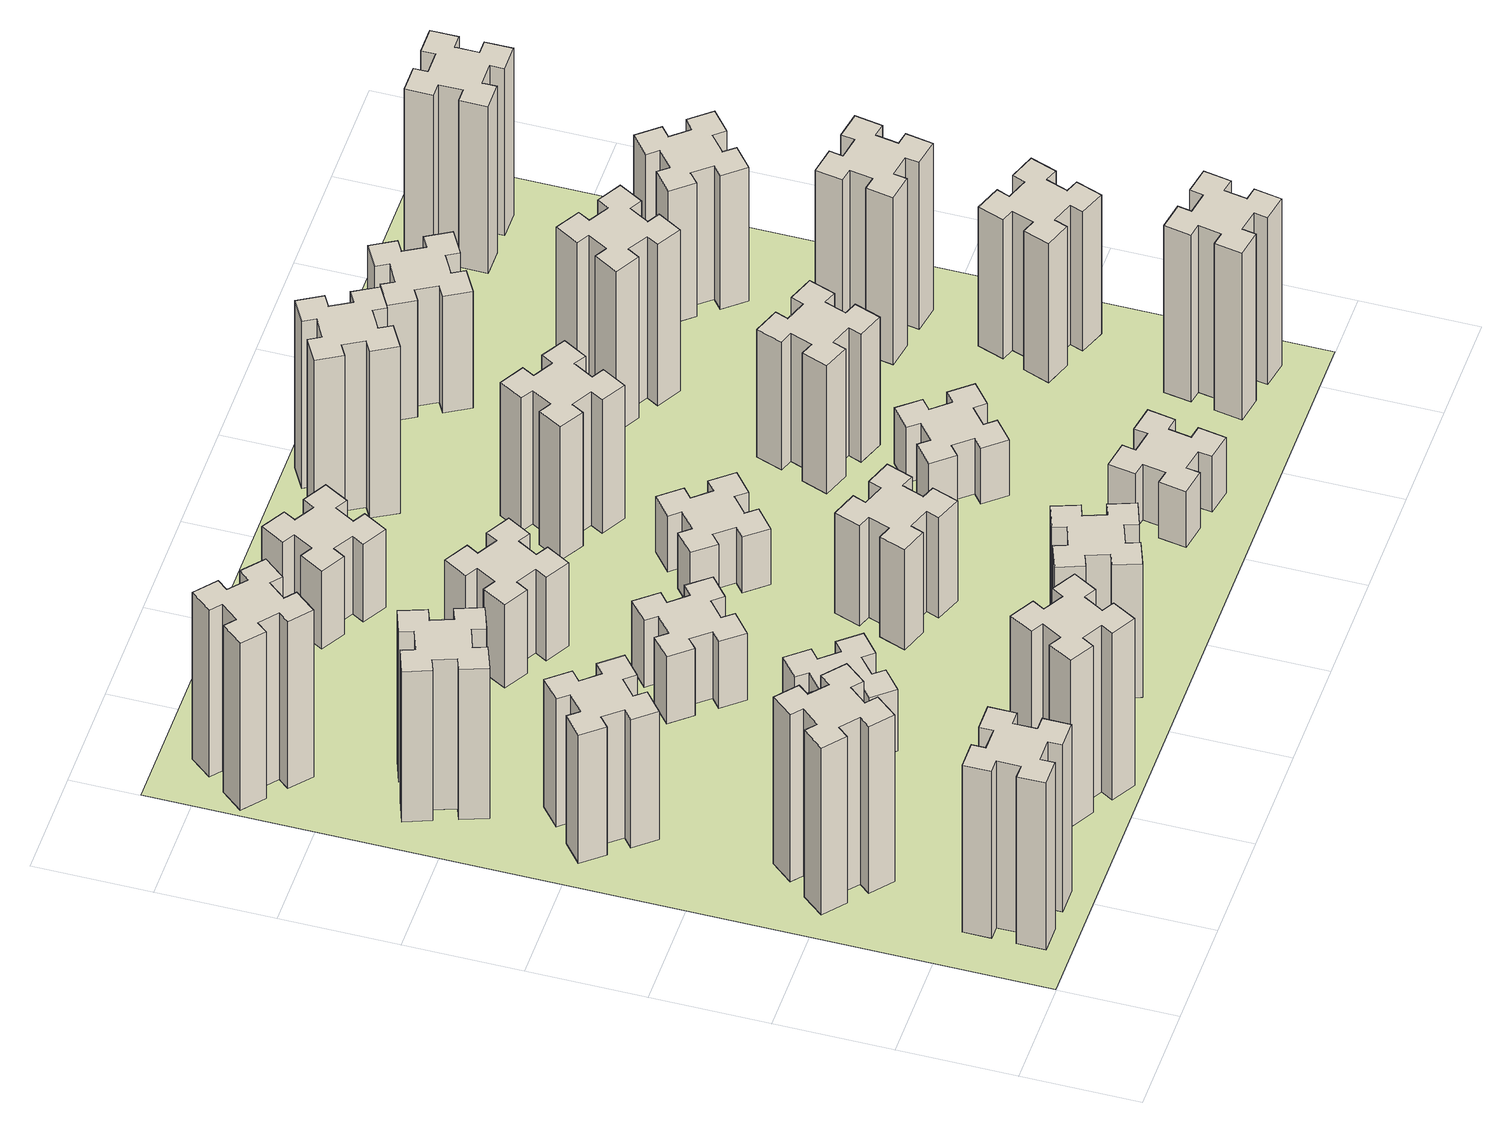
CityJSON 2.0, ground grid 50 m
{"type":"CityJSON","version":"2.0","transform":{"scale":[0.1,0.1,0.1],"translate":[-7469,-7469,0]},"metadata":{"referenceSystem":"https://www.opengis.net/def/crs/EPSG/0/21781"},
"CityObjects":{
"building1":{"type":"Building","attributes":{"class":"1000","function":"1000","usage":"1000","yearOfConstruction":2016,"roofType":"1000","measuredHeight":90,"storeysAboveGround":30,"storeysBelowGround":0},"geometry":[{"type":"Solid","lod":"1","boundaries":[[[[0,1,2,3,4,5,6,7,8,9,10,11,12,13,14,15,16,17,18,19]],[[17,16,20,21]],[[16,15,22,20]],[[15,14,23,22]],[[14,13,24,23]],[[13,12,25,24]],[[12,11,26,25]],[[11,10,27,26]],[[10,9,28,27]],[[9,8,29,28]],[[8,7,30,29]],[[7,6,31,30]],[[6,5,32,31]],[[5,4,33,32]],[[4,3,34,33]],[[3,2,35,34]],[[2,1,36,35]],[[1,0,37,36]],[[0,19,38,37]],[[19,18,39,38]],[[18,17,21,39]],[[24,25,26,27,28,29,30,31,32,33,34,35,36,37,38,39,21,20,22,23]]]]}]},
"building2":{"type":"Building","attributes":{"class":"1000","function":"1000","usage":"1000","yearOfConstruction":2016,"roofType":"1000","measuredHeight":90,"storeysAboveGround":30,"storeysBelowGround":0},"geometry":[{"type":"Solid","lod":"1","boundaries":[[[[40,41,42,43,44,45,46,47,48,49,50,51,52,53,54,55,56,57,58,59]],[[57,56,60,61]],[[56,55,62,60]],[[55,54,63,62]],[[54,53,64,63]],[[53,52,65,64]],[[52,51,66,65]],[[51,50,67,66]],[[50,49,68,67]],[[49,48,69,68]],[[48,47,70,69]],[[47,46,71,70]],[[46,45,72,71]],[[45,44,73,72]],[[44,43,74,73]],[[43,42,75,74]],[[42,41,76,75]],[[41,40,77,76]],[[40,59,78,77]],[[59,58,79,78]],[[58,57,61,79]],[[64,65,66,67,68,69,70,71,72,73,74,75,76,77,78,79,61,60,62,63]]]]}]},
"building3":{"type":"Building","attributes":{"class":"1000","function":"1000","usage":"1000","yearOfConstruction":2016,"roofType":"1000","measuredHeight":69,"storeysAboveGround":30,"storeysBelowGround":0},"geometry":[{"type":"Solid","lod":"1","boundaries":[[[[80,81,82,83,84,85,86,87,88,89,90,91,92,93,94,95,96,97,98,99]],[[97,96,100,101]],[[96,95,102,100]],[[95,94,103,102]],[[94,93,104,103]],[[93,92,105,104]],[[92,91,106,105]],[[91,90,107,106]],[[90,89,108,107]],[[89,88,109,108]],[[88,87,110,109]],[[87,86,111,110]],[[86,85,112,111]],[[85,84,113,112]],[[84,83,114,113]],[[83,82,115,114]],[[82,81,116,115]],[[81,80,117,116]],[[80,99,118,117]],[[99,98,119,118]],[[98,97,101,119]],[[104,105,106,107,108,109,110,111,112,113,114,115,116,117,118,119,101,100,102,103]]]]}]},
"building4":{"type":"Building","attributes":{"class":"1000","function":"1000","usage":"1000","yearOfConstruction":2016,"roofType":"1000","measuredHeight":81,"storeysAboveGround":30,"storeysBelowGround":0},"geometry":[{"type":"Solid","lod":"1","boundaries":[[[[120,121,122,123,124,125,126,127,128,129,130,131,132,133,134,135,136,137,138,139]],[[137,136,140,141]],[[136,135,142,140]],[[135,134,143,142]],[[134,133,144,143]],[[133,132,145,144]],[[132,131,146,145]],[[131,130,147,146]],[[130,129,148,147]],[[129,128,149,148]],[[128,127,150,149]],[[127,126,151,150]],[[126,125,152,151]],[[125,124,153,152]],[[124,123,154,153]],[[123,122,155,154]],[[122,121,156,155]],[[121,120,157,156]],[[120,139,158,157]],[[139,138,159,158]],[[138,137,141,159]],[[144,145,146,147,148,149,150,151,152,153,154,155,156,157,158,159,141,140,142,143]]]]}]},
"building5":{"type":"Building","attributes":{"class":"1000","function":"1000","usage":"1000","yearOfConstruction":2016,"roofType":"1000","measuredHeight":90,"storeysAboveGround":30,"storeysBelowGround":0},"geometry":[{"type":"Solid","lod":"1","boundaries":[[[[160,161,162,163,164,165,166,167,168,169,170,171,172,173,174,175,176,177,178,179]],[[177,176,180,181]],[[176,175,182,180]],[[175,174,183,182]],[[174,173,184,183]],[[173,172,185,184]],[[172,171,186,185]],[[171,170,187,186]],[[170,169,188,187]],[[169,168,189,188]],[[168,167,190,189]],[[167,166,191,190]],[[166,165,192,191]],[[165,164,193,192]],[[164,163,194,193]],[[163,162,195,194]],[[162,161,196,195]],[[161,160,197,196]],[[160,179,198,197]],[[179,178,199,198]],[[178,177,181,199]],[[184,185,186,187,188,189,190,191,192,193,194,195,196,197,198,199,181,180,182,183]]]]}]},
"building6":{"type":"Building","attributes":{"class":"1000","function":"1000","usage":"1000","yearOfConstruction":2016,"roofType":"1000","measuredHeight":90,"storeysAboveGround":30,"storeysBelowGround":0},"geometry":[{"type":"Solid","lod":"1","boundaries":[[[[200,201,202,203,204,205,206,207,208,209,210,211,212,213,214,215,216,217,218,219]],[[217,216,220,221]],[[216,215,222,220]],[[215,214,223,222]],[[214,213,224,223]],[[213,212,225,224]],[[212,211,226,225]],[[211,210,227,226]],[[210,209,228,227]],[[209,208,229,228]],[[208,207,230,229]],[[207,206,231,230]],[[206,205,232,231]],[[205,204,233,232]],[[204,203,234,233]],[[203,202,235,234]],[[202,201,236,235]],[[201,200,237,236]],[[200,219,238,237]],[[219,218,239,238]],[[218,217,221,239]],[[224,225,226,227,228,229,230,231,232,233,234,235,236,237,238,239,221,220,222,223]]]]}]},
"building7":{"type":"Building","attributes":{"class":"1000","function":"1000","usage":"1000","yearOfConstruction":2016,"roofType":"1000","measuredHeight":33,"storeysAboveGround":30,"storeysBelowGround":0},"geometry":[{"type":"Solid","lod":"1","boundaries":[[[[240,241,242,243,244,245,246,247,248,249,250,251,252,253,254,255,256,257,258,259]],[[257,256,260,261]],[[256,255,262,260]],[[255,254,263,262]],[[254,253,264,263]],[[253,252,265,264]],[[252,251,266,265]],[[251,250,267,266]],[[250,249,268,267]],[[249,248,269,268]],[[248,247,270,269]],[[247,246,271,270]],[[246,245,272,271]],[[245,244,273,272]],[[244,243,274,273]],[[243,242,275,274]],[[242,241,276,275]],[[241,240,277,276]],[[240,259,278,277]],[[259,258,279,278]],[[258,257,261,279]],[[264,265,266,267,268,269,270,271,272,273,274,275,276,277,278,279,261,260,262,263]]]]}]},
"building8":{"type":"Building","attributes":{"class":"1000","function":"1000","usage":"1000","yearOfConstruction":2016,"roofType":"1000","measuredHeight":36,"storeysAboveGround":30,"storeysBelowGround":0},"geometry":[{"type":"Solid","lod":"1","boundaries":[[[[280,281,282,283,284,285,286,287,288,289,290,291,292,293,294,295,296,297,298,299]],[[297,296,300,301]],[[296,295,302,300]],[[295,294,303,302]],[[294,293,304,303]],[[293,292,305,304]],[[292,291,306,305]],[[291,290,307,306]],[[290,289,308,307]],[[289,288,309,308]],[[288,287,310,309]],[[287,286,311,310]],[[286,285,312,311]],[[285,284,313,312]],[[284,283,314,313]],[[283,282,315,314]],[[282,281,316,315]],[[281,280,317,316]],[[280,299,318,317]],[[299,298,319,318]],[[298,297,301,319]],[[304,305,306,307,308,309,310,311,312,313,314,315,316,317,318,319,301,300,302,303]]]]}]},
"building9":{"type":"Building","attributes":{"class":"1000","function":"1000","usage":"1000","yearOfConstruction":2016,"roofType":"1000","measuredHeight":72,"storeysAboveGround":30,"storeysBelowGround":0},"geometry":[{"type":"Solid","lod":"1","boundaries":[[[[320,321,322,323,324,325,326,327,328,329,330,331,332,333,334,335,336,337,338,339]],[[337,336,340,341]],[[336,335,342,340]],[[335,334,343,342]],[[334,333,344,343]],[[333,332,345,344]],[[332,331,346,345]],[[331,330,347,346]],[[330,329,348,347]],[[329,328,349,348]],[[328,327,350,349]],[[327,326,351,350]],[[326,325,352,351]],[[325,324,353,352]],[[324,323,354,353]],[[323,322,355,354]],[[322,321,356,355]],[[321,320,357,356]],[[320,339,358,357]],[[339,338,359,358]],[[338,337,341,359]],[[344,345,346,347,348,349,350,351,352,353,354,355,356,357,358,359,341,340,342,343]]]]}]},
"building10":{"type":"Building","attributes":{"class":"1000","function":"1000","usage":"1000","yearOfConstruction":2016,"roofType":"1000","measuredHeight":45,"storeysAboveGround":30,"storeysBelowGround":0},"geometry":[{"type":"Solid","lod":"1","boundaries":[[[[360,361,362,363,364,365,366,367,368,369,370,371,372,373,374,375,376,377,378,379]],[[377,376,380,381]],[[376,375,382,380]],[[375,374,383,382]],[[374,373,384,383]],[[373,372,385,384]],[[372,371,386,385]],[[371,370,387,386]],[[370,369,388,387]],[[369,368,389,388]],[[368,367,390,389]],[[367,366,391,390]],[[366,365,392,391]],[[365,364,393,392]],[[364,363,394,393]],[[363,362,395,394]],[[362,361,396,395]],[[361,360,397,396]],[[360,379,398,397]],[[379,378,399,398]],[[378,377,381,399]],[[384,385,386,387,388,389,390,391,392,393,394,395,396,397,398,399,381,380,382,383]]]]}]},
"building11":{"type":"Building","attributes":{"class":"1000","function":"1000","usage":"1000","yearOfConstruction":2016,"roofType":"1000","measuredHeight":42,"storeysAboveGround":30,"storeysBelowGround":0},"geometry":[{"type":"Solid","lod":"1","boundaries":[[[[400,401,402,403,404,405,406,407,408,409,410,411,412,413,414,415,416,417,418,419]],[[417,416,420,421]],[[416,415,422,420]],[[415,414,423,422]],[[414,413,424,423]],[[413,412,425,424]],[[412,411,426,425]],[[411,410,427,426]],[[410,409,428,427]],[[409,408,429,428]],[[408,407,430,429]],[[407,406,431,430]],[[406,405,432,431]],[[405,404,433,432]],[[404,403,434,433]],[[403,402,435,434]],[[402,401,436,435]],[[401,400,437,436]],[[400,419,438,437]],[[419,418,439,438]],[[418,417,421,439]],[[424,425,426,427,428,429,430,431,432,433,434,435,436,437,438,439,421,420,422,423]]]]}]},
"building12":{"type":"Building","attributes":{"class":"1000","function":"1000","usage":"1000","yearOfConstruction":2016,"roofType":"1000","measuredHeight":54,"storeysAboveGround":30,"storeysBelowGround":0},"geometry":[{"type":"Solid","lod":"1","boundaries":[[[[440,441,442,443,444,445,446,447,448,449,450,451,452,453,454,455,456,457,458,459]],[[457,456,460,461]],[[456,455,462,460]],[[455,454,463,462]],[[454,453,464,463]],[[453,452,465,464]],[[452,451,466,465]],[[451,450,467,466]],[[450,449,468,467]],[[449,448,469,468]],[[448,447,470,469]],[[447,446,471,470]],[[446,445,472,471]],[[445,444,473,472]],[[444,443,474,473]],[[443,442,475,474]],[[442,441,476,475]],[[441,440,477,476]],[[440,459,478,477]],[[459,458,479,478]],[[458,457,461,479]],[[464,465,466,467,468,469,470,471,472,473,474,475,476,477,478,479,461,460,462,463]]]]}]},
"building13":{"type":"Building","attributes":{"class":"1000","function":"1000","usage":"1000","yearOfConstruction":2016,"roofType":"1000","measuredHeight":30,"storeysAboveGround":30,"storeysBelowGround":0},"geometry":[{"type":"Solid","lod":"1","boundaries":[[[[480,481,482,483,484,485,486,487,488,489,490,491,492,493,494,495,496,497,498,499]],[[497,496,500,501]],[[496,495,502,500]],[[495,494,503,502]],[[494,493,504,503]],[[493,492,505,504]],[[492,491,506,505]],[[491,490,507,506]],[[490,489,508,507]],[[489,488,509,508]],[[488,487,510,509]],[[487,486,511,510]],[[486,485,512,511]],[[485,484,513,512]],[[484,483,514,513]],[[483,482,515,514]],[[482,481,516,515]],[[481,480,517,516]],[[480,499,518,517]],[[499,498,519,518]],[[498,497,501,519]],[[504,505,506,507,508,509,510,511,512,513,514,515,516,517,518,519,501,500,502,503]]]]}]},
"building14":{"type":"Building","attributes":{"class":"1000","function":"1000","usage":"1000","yearOfConstruction":2016,"roofType":"1000","measuredHeight":72,"storeysAboveGround":30,"storeysBelowGround":0},"geometry":[{"type":"Solid","lod":"1","boundaries":[[[[520,521,522,523,524,525,526,527,528,529,530,531,532,533,534,535,536,537,538,539]],[[537,536,540,541]],[[536,535,542,540]],[[535,534,543,542]],[[534,533,544,543]],[[533,532,545,544]],[[532,531,546,545]],[[531,530,547,546]],[[530,529,548,547]],[[529,528,549,548]],[[528,527,550,549]],[[527,526,551,550]],[[526,525,552,551]],[[525,524,553,552]],[[524,523,554,553]],[[523,522,555,554]],[[522,521,556,555]],[[521,520,557,556]],[[520,539,558,557]],[[539,538,559,558]],[[538,537,541,559]],[[544,545,546,547,548,549,550,551,552,553,554,555,556,557,558,559,541,540,542,543]]]]}]},
"building15":{"type":"Building","attributes":{"class":"1000","function":"1000","usage":"1000","yearOfConstruction":2016,"roofType":"1000","measuredHeight":30,"storeysAboveGround":30,"storeysBelowGround":0},"geometry":[{"type":"Solid","lod":"1","boundaries":[[[[560,561,562,563,564,565,566,567,568,569,570,571,572,573,574,575,576,577,578,579]],[[577,576,580,581]],[[576,575,582,580]],[[575,574,583,582]],[[574,573,584,583]],[[573,572,585,584]],[[572,571,586,585]],[[571,570,587,586]],[[570,569,588,587]],[[569,568,589,588]],[[568,567,590,589]],[[567,566,591,590]],[[566,565,592,591]],[[565,564,593,592]],[[564,563,594,593]],[[563,562,595,594]],[[562,561,596,595]],[[561,560,597,596]],[[560,579,598,597]],[[579,578,599,598]],[[578,577,581,599]],[[584,585,586,587,588,589,590,591,592,593,594,595,596,597,598,599,581,580,582,583]]]]}]},
"building16":{"type":"Building","attributes":{"class":"1000","function":"1000","usage":"1000","yearOfConstruction":2016,"roofType":"1000","measuredHeight":90,"storeysAboveGround":30,"storeysBelowGround":0},"geometry":[{"type":"Solid","lod":"1","boundaries":[[[[600,601,602,603,604,605,606,607,608,609,610,611,612,613,614,615,616,617,618,619]],[[617,616,620,621]],[[616,615,622,620]],[[615,614,623,622]],[[614,613,624,623]],[[613,612,625,624]],[[612,611,626,625]],[[611,610,627,626]],[[610,609,628,627]],[[609,608,629,628]],[[608,607,630,629]],[[607,606,631,630]],[[606,605,632,631]],[[605,604,633,632]],[[604,603,634,633]],[[603,602,635,634]],[[602,601,636,635]],[[601,600,637,636]],[[600,619,638,637]],[[619,618,639,638]],[[618,617,621,639]],[[624,625,626,627,628,629,630,631,632,633,634,635,636,637,638,639,621,620,622,623]]]]}]},
"building17":{"type":"Building","attributes":{"class":"1000","function":"1000","usage":"1000","yearOfConstruction":2016,"roofType":"1000","measuredHeight":30,"storeysAboveGround":30,"storeysBelowGround":0},"geometry":[{"type":"Solid","lod":"1","boundaries":[[[[640,641,642,643,644,645,646,647,648,649,650,651,652,653,654,655,656,657,658,659]],[[657,656,660,661]],[[656,655,662,660]],[[655,654,663,662]],[[654,653,664,663]],[[653,652,665,664]],[[652,651,666,665]],[[651,650,667,666]],[[650,649,668,667]],[[649,648,669,668]],[[648,647,670,669]],[[647,646,671,670]],[[646,645,672,671]],[[645,644,673,672]],[[644,643,674,673]],[[643,642,675,674]],[[642,641,676,675]],[[641,640,677,676]],[[640,659,678,677]],[[659,658,679,678]],[[658,657,661,679]],[[664,665,666,667,668,669,670,671,672,673,674,675,676,677,678,679,661,660,662,663]]]]}]},
"building18":{"type":"Building","attributes":{"class":"1000","function":"1000","usage":"1000","yearOfConstruction":2016,"roofType":"1000","measuredHeight":69,"storeysAboveGround":30,"storeysBelowGround":0},"geometry":[{"type":"Solid","lod":"1","boundaries":[[[[680,681,682,683,684,685,686,687,688,689,690,691,692,693,694,695,696,697,698,699]],[[697,696,700,701]],[[696,695,702,700]],[[695,694,703,702]],[[694,693,704,703]],[[693,692,705,704]],[[692,691,706,705]],[[691,690,707,706]],[[690,689,708,707]],[[689,688,709,708]],[[688,687,710,709]],[[687,686,711,710]],[[686,685,712,711]],[[685,684,713,712]],[[684,683,714,713]],[[683,682,715,714]],[[682,681,716,715]],[[681,680,717,716]],[[680,699,718,717]],[[699,698,719,718]],[[698,697,701,719]],[[704,705,706,707,708,709,710,711,712,713,714,715,716,717,718,719,701,700,702,703]]]]}]},
"building19":{"type":"Building","attributes":{"class":"1000","function":"1000","usage":"1000","yearOfConstruction":2016,"roofType":"1000","measuredHeight":87,"storeysAboveGround":30,"storeysBelowGround":0},"geometry":[{"type":"Solid","lod":"1","boundaries":[[[[720,721,722,723,724,725,726,727,728,729,730,731,732,733,734,735,736,737,738,739]],[[737,736,740,741]],[[736,735,742,740]],[[735,734,743,742]],[[734,733,744,743]],[[733,732,745,744]],[[732,731,746,745]],[[731,730,747,746]],[[730,729,748,747]],[[729,728,749,748]],[[728,727,750,749]],[[727,726,751,750]],[[726,725,752,751]],[[725,724,753,752]],[[724,723,754,753]],[[723,722,755,754]],[[722,721,756,755]],[[721,720,757,756]],[[720,739,758,757]],[[739,738,759,758]],[[738,737,741,759]],[[744,745,746,747,748,749,750,751,752,753,754,755,756,757,758,759,741,740,742,743]]]]}]},
"building20":{"type":"Building","attributes":{"class":"1000","function":"1000","usage":"1000","yearOfConstruction":2016,"roofType":"1000","measuredHeight":63,"storeysAboveGround":30,"storeysBelowGround":0},"geometry":[{"type":"Solid","lod":"1","boundaries":[[[[760,761,762,763,764,765,766,767,768,769,770,771,772,773,774,775,776,777,778,779]],[[777,776,780,781]],[[776,775,782,780]],[[775,774,783,782]],[[774,773,784,783]],[[773,772,785,784]],[[772,771,786,785]],[[771,770,787,786]],[[770,769,788,787]],[[769,768,789,788]],[[768,767,790,789]],[[767,766,791,790]],[[766,765,792,791]],[[765,764,793,792]],[[764,763,794,793]],[[763,762,795,794]],[[762,761,796,795]],[[761,760,797,796]],[[760,779,798,797]],[[779,778,799,798]],[[778,777,781,799]],[[784,785,786,787,788,789,790,791,792,793,794,795,796,797,798,799,781,780,782,783]]]]}]},
"building21":{"type":"Building","attributes":{"class":"1000","function":"1000","usage":"1000","yearOfConstruction":2016,"roofType":"1000","measuredHeight":90,"storeysAboveGround":30,"storeysBelowGround":0},"geometry":[{"type":"Solid","lod":"1","boundaries":[[[[800,801,802,803,804,805,806,807,808,809,810,811,812,813,814,815,816,817,818,819]],[[817,816,820,821]],[[816,815,822,820]],[[815,814,823,822]],[[814,813,824,823]],[[813,812,825,824]],[[812,811,826,825]],[[811,810,827,826]],[[810,809,828,827]],[[809,808,829,828]],[[808,807,830,829]],[[807,806,831,830]],[[806,805,832,831]],[[805,804,833,832]],[[804,803,834,833]],[[803,802,835,834]],[[802,801,836,835]],[[801,800,837,836]],[[800,819,838,837]],[[819,818,839,838]],[[818,817,821,839]],[[824,825,826,827,828,829,830,831,832,833,834,835,836,837,838,839,821,820,822,823]]]]}]},
"building22":{"type":"Building","attributes":{"class":"1000","function":"1000","usage":"1000","yearOfConstruction":2016,"roofType":"1000","measuredHeight":75,"storeysAboveGround":30,"storeysBelowGround":0},"geometry":[{"type":"Solid","lod":"1","boundaries":[[[[840,841,842,843,844,845,846,847,848,849,850,851,852,853,854,855,856,857,858,859]],[[857,856,860,861]],[[856,855,862,860]],[[855,854,863,862]],[[854,853,864,863]],[[853,852,865,864]],[[852,851,866,865]],[[851,850,867,866]],[[850,849,868,867]],[[849,848,869,868]],[[848,847,870,869]],[[847,846,871,870]],[[846,845,872,871]],[[845,844,873,872]],[[844,843,874,873]],[[843,842,875,874]],[[842,841,876,875]],[[841,840,877,876]],[[840,859,878,877]],[[859,858,879,878]],[[858,857,861,879]],[[864,865,866,867,868,869,870,871,872,873,874,875,876,877,878,879,861,860,862,863]]]]}]},
"building23":{"type":"Building","attributes":{"class":"1000","function":"1000","usage":"1000","yearOfConstruction":2016,"roofType":"1000","measuredHeight":90,"storeysAboveGround":30,"storeysBelowGround":0},"geometry":[{"type":"Solid","lod":"1","boundaries":[[[[880,881,882,883,884,885,886,887,888,889,890,891,892,893,894,895,896,897,898,899]],[[897,896,900,901]],[[896,895,902,900]],[[895,894,903,902]],[[894,893,904,903]],[[893,892,905,904]],[[892,891,906,905]],[[891,890,907,906]],[[890,889,908,907]],[[889,888,909,908]],[[888,887,910,909]],[[887,886,911,910]],[[886,885,912,911]],[[885,884,913,912]],[[884,883,914,913]],[[883,882,915,914]],[[882,881,916,915]],[[881,880,917,916]],[[880,899,918,917]],[[899,898,919,918]],[[898,897,901,919]],[[904,905,906,907,908,909,910,911,912,913,914,915,916,917,918,919,901,900,902,903]]]]}]},
"building24":{"type":"Building","attributes":{"class":"1000","function":"1000","usage":"1000","yearOfConstruction":2016,"roofType":"1000","measuredHeight":72,"storeysAboveGround":30,"storeysBelowGround":0},"geometry":[{"type":"Solid","lod":"1","boundaries":[[[[920,921,922,923,924,925,926,927,928,929,930,931,932,933,934,935,936,937,938,939]],[[937,936,940,941]],[[936,935,942,940]],[[935,934,943,942]],[[934,933,944,943]],[[933,932,945,944]],[[932,931,946,945]],[[931,930,947,946]],[[930,929,948,947]],[[929,928,949,948]],[[928,927,950,949]],[[927,926,951,950]],[[926,925,952,951]],[[925,924,953,952]],[[924,923,954,953]],[[923,922,955,954]],[[922,921,956,955]],[[921,920,957,956]],[[920,939,958,957]],[[939,938,959,958]],[[938,937,941,959]],[[944,945,946,947,948,949,950,951,952,953,954,955,956,957,958,959,941,940,942,943]]]]}]},
"building25":{"type":"Building","attributes":{"class":"1000","function":"1000","usage":"1000","yearOfConstruction":2016,"roofType":"1000","measuredHeight":90,"storeysAboveGround":30,"storeysBelowGround":0},"geometry":[{"type":"Solid","lod":"1","boundaries":[[[[960,961,962,963,964,965,966,967,968,969,970,971,972,973,974,975,976,977,978,979]],[[977,976,980,981]],[[976,975,982,980]],[[975,974,983,982]],[[974,973,984,983]],[[973,972,985,984]],[[972,971,986,985]],[[971,970,987,986]],[[970,969,988,987]],[[969,968,989,988]],[[968,967,990,989]],[[967,966,991,990]],[[966,965,992,991]],[[965,964,993,992]],[[964,963,994,993]],[[963,962,995,994]],[[962,961,996,995]],[[961,960,997,996]],[[960,979,998,997]],[[979,978,999,998]],[[978,977,981,999]],[[984,985,986,987,988,989,990,991,992,993,994,995,996,997,998,999,981,980,982,983]]]]}]},
"landuse1":{"type":"LandUse","attributes":{"name":"plot1","function":"1010"},"geometry":[{"type":"MultiSurface","lod":"1","boundaries":[[[1000,1001,1002,1003]]]}]}
},
"vertices":[
[265,325,0],[265,225,0],[205,225,0],[205,105,0],[325,105,0],[325,165,0],[425,165,0],[425,105,0],[545,105,0],[545,225,0],[485,225,0],[485,325,0],[545,325,0],[545,445,0],[425,445,0],[425,385,0],[325,385,0],[325,445,0],[205,445,0],[205,325,0],[325,385,900],[325,445,900],[425,385,900],[425,445,900],[545,445,900],[545,325,900],[485,325,900],[485,225,900],[545,225,900],[545,105,900],[425,105,900],[425,165,900],[325,165,900],[325,105,900],[205,105,900],[205,225,900],[265,225,900],[265,325,900],[205,325,900],[205,445,900],
[484,1067,0],[408,1132,0],[446,1178,0],[354,1255,0],[277,1163,0],[323,1124,0],[259,1048,0],[213,1086,0],[136,994,0],[228,917,0],[266,963,0],[343,899,0],[304,853,0],[396,776,0],[473,868,0],[427,906,0],[492,983,0],[538,944,0],[615,1036,0],[523,1113,0],[492,983,900],[538,944,900],[427,906,900],[473,868,900],[396,776,900],[304,853,900],[343,899,900],[266,963,900],[228,917,900],[136,994,900],[213,1086,900],[259,1048,900],[323,1124,900],[277,1163,900],[354,1255,900],[446,1178,900],[408,1132,900],[484,1067,900],[523,1113,900],[615,1036,900],
[492,1988,0],[427,2064,0],[473,2103,0],[396,2195,0],[304,2118,0],[343,2072,0],[266,2007,0],[228,2053,0],[136,1976,0],[213,1884,0],[259,1923,0],[323,1846,0],[277,1808,0],[354,1716,0],[446,1793,0],[408,1839,0],[484,1903,0],[523,1857,0],[615,1934,0],[538,2026,0],[484,1903,690],[523,1857,690],[408,1839,690],[446,1793,690],[354,1716,690],[277,1808,690],[323,1846,690],[259,1923,690],[213,1884,690],[136,1976,690],[228,2053,690],[266,2007,690],[343,2072,690],[304,2118,690],[396,2195,690],[473,2103,690],[427,2064,690],[492,1988,690],[538,2026,690],[615,1934,690],
[255,2605,0],[289,2511,0],[233,2490,0],[274,2377,0],[387,2419,0],[366,2475,0],[460,2509,0],[480,2453,0],[593,2494,0],[552,2607,0],[496,2586,0],[462,2680,0],[518,2700,0],[477,2813,0],[364,2772,0],[385,2716,0],[291,2682,0],[270,2738,0],[157,2697,0],[199,2584,0],[291,2682,810],[270,2738,810],[385,2716,810],[364,2772,810],[477,2813,810],[518,2700,810],[462,2680,810],[496,2586,810],[552,2607,810],[593,2494,810],[480,2453,810],[460,2509,810],[366,2475,810],[387,2419,810],[274,2377,810],[233,2490,810],[289,2511,810],[255,2605,810],[199,2584,810],[157,2697,810],
[1214,346,0],[1127,396,0],[1157,448,0],[1053,508,0],[993,404,0],[1045,374,0],[995,287,0],[943,317,0],[883,213,0],[987,153,0],[1017,205,0],[1104,155,0],[1074,103,0],[1178,43,0],[1238,147,0],[1186,177,0],[1236,264,0],[1288,234,0],[1348,338,0],[1244,398,0],[1236,264,900],[1288,234,900],[1186,177,900],[1238,147,900],[1178,43,900],[1074,103,900],[1104,155,900],[1017,205,900],[987,153,900],[883,213,900],[943,317,900],[995,287,900],[1045,374,900],[993,404,900],[1053,508,900],[1157,448,900],[1127,396,900],[1214,346,900],[1244,398,900],[1348,338,900],
[384,3387,0],[308,3452,0],[346,3498,0],[254,3575,0],[177,3483,0],[223,3444,0],[159,3368,0],[113,3406,0],[36,3314,0],[128,3237,0],[166,3283,0],[243,3219,0],[204,3173,0],[296,3096,0],[373,3188,0],[327,3226,0],[392,3303,0],[438,3264,0],[515,3356,0],[423,3433,0],[392,3303,900],[438,3264,900],[327,3226,900],[373,3188,900],[296,3096,900],[204,3173,900],[243,3219,900],[166,3283,900],[128,3237,900],[36,3314,900],[113,3406,900],[159,3368,900],[223,3444,900],[177,3483,900],[254,3575,900],[346,3498,900],[308,3452,900],[384,3387,900],[423,3433,900],[515,3356,900],
[1083,1332,0],[1006,1267,0],[968,1313,0],[876,1236,0],[953,1144,0],[999,1183,0],[1063,1106,0],[1017,1068,0],[1094,976,0],[1186,1053,0],[1148,1099,0],[1224,1163,0],[1263,1117,0],[1355,1194,0],[1278,1286,0],[1232,1248,0],[1167,1324,0],[1213,1363,0],[1136,1455,0],[1044,1378,0],[1167,1324,330],[1213,1363,330],[1232,1248,330],[1278,1286,330],[1355,1194,330],[1263,1117,330],[1224,1163,330],[1148,1099,330],[1186,1053,330],[1094,976,330],[1017,1068,330],[1063,1106,330],[999,1183,330],[953,1144,330],[876,1236,330],[968,1313,330],[1006,1267,330],[1083,1332,330],[1044,1378,330],[1136,1455,330],
[1183,1972,0],[1106,1907,0],[1068,1953,0],[976,1876,0],[1053,1784,0],[1099,1823,0],[1163,1746,0],[1117,1708,0],[1194,1616,0],[1286,1693,0],[1248,1739,0],[1324,1803,0],[1363,1757,0],[1455,1834,0],[1378,1926,0],[1332,1888,0],[1267,1964,0],[1313,2003,0],[1236,2095,0],[1144,2018,0],[1267,1964,360],[1313,2003,360],[1332,1888,360],[1378,1926,360],[1455,1834,360],[1363,1757,360],[1324,1803,360],[1248,1739,360],[1286,1693,360],[1194,1616,360],[1117,1708,360],[1163,1746,360],[1099,1823,360],[1053,1784,360],[976,1876,360],[1068,1953,360],[1106,1907,360],[1183,1972,360],[1144,2018,360],[1236,2095,360],
[1765,496,0],[1671,462,0],[1650,518,0],[1537,477,0],[1579,364,0],[1635,385,0],[1669,291,0],[1613,270,0],[1654,157,0],[1767,199,0],[1746,255,0],[1840,289,0],[1860,233,0],[1973,274,0],[1932,387,0],[1876,366,0],[1842,460,0],[1898,480,0],[1857,593,0],[1744,552,0],[1842,460,720],[1898,480,720],[1876,366,720],[1932,387,720],[1973,274,720],[1860,233,720],[1840,289,720],[1746,255,720],[1767,199,720],[1654,157,720],[1613,270,720],[1669,291,720],[1635,385,720],[1579,364,720],[1537,477,720],[1650,518,720],[1671,462,720],[1765,496,720],[1744,552,720],[1857,593,720],
[1117,2525,0],[1204,2475,0],[1174,2423,0],[1278,2363,0],[1338,2467,0],[1286,2497,0],[1336,2584,0],[1388,2554,0],[1448,2658,0],[1344,2718,0],[1314,2666,0],[1227,2716,0],[1257,2768,0],[1153,2828,0],[1093,2724,0],[1145,2694,0],[1095,2607,0],[1043,2637,0],[983,2533,0],[1087,2473,0],[1095,2607,450],[1043,2637,450],[1145,2694,450],[1093,2724,450],[1153,2828,450],[1257,2768,450],[1227,2716,450],[1314,2666,450],[1344,2718,450],[1448,2658,450],[1388,2554,450],[1336,2584,450],[1286,2497,450],[1338,2467,450],[1278,2363,450],[1174,2423,450],[1204,2475,450],[1117,2525,450],[1087,2473,450],[983,2533,450],
[1314,3406,0],[1227,3456,0],[1257,3508,0],[1153,3568,0],[1093,3464,0],[1145,3434,0],[1095,3347,0],[1043,3377,0],[983,3273,0],[1087,3213,0],[1117,3265,0],[1204,3215,0],[1174,3163,0],[1278,3103,0],[1338,3207,0],[1286,3237,0],[1336,3324,0],[1388,3294,0],[1448,3398,0],[1344,3458,0],[1336,3324,420],[1388,3294,420],[1286,3237,420],[1338,3207,420],[1278,3103,420],[1174,3163,420],[1204,3215,420],[1117,3265,420],[1087,3213,420],[983,3273,420],[1043,3377,420],[1095,3347,420],[1145,3434,420],[1093,3464,420],[1153,3568,420],[1257,3508,420],[1227,3456,420],[1314,3406,420],[1344,3458,420],[1448,3398,420],
[1769,1300,0],[1735,1206,0],[1679,1227,0],[1637,1114,0],[1750,1073,0],[1771,1129,0],[1865,1095,0],[1844,1039,0],[1957,997,0],[1998,1110,0],[1942,1131,0],[1976,1225,0],[2032,1204,0],[2073,1317,0],[1960,1358,0],[1940,1302,0],[1846,1336,0],[1867,1392,0],[1754,1433,0],[1713,1320,0],[1846,1336,540],[1867,1392,540],[1940,1302,540],[1960,1358,540],[2073,1317,540],[2032,1204,540],[1976,1225,540],[1942,1131,540],[1998,1110,540],[1957,997,540],[1844,1039,540],[1865,1095,540],[1771,1129,540],[1750,1073,540],[1637,1114,540],[1679,1227,540],[1735,1206,540],[1769,1300,540],[1713,1320,540],[1754,1433,540],
[1972,1988,0],[1907,2064,0],[1953,2103,0],[1876,2195,0],[1784,2118,0],[1823,2072,0],[1746,2007,0],[1708,2053,0],[1616,1976,0],[1693,1884,0],[1739,1923,0],[1803,1846,0],[1757,1808,0],[1834,1716,0],[1926,1793,0],[1888,1839,0],[1964,1903,0],[2003,1857,0],[2095,1934,0],[2018,2026,0],[1964,1903,300],[2003,1857,300],[1888,1839,300],[1926,1793,300],[1834,1716,300],[1757,1808,300],[1803,1846,300],[1739,1923,300],[1693,1884,300],[1616,1976,300],[1708,2053,300],[1746,2007,300],[1823,2072,300],[1784,2118,300],[1876,2195,300],[1953,2103,300],[1907,2064,300],[1972,1988,300],[2018,2026,300],[2095,1934,300],
[2026,2497,0],[2076,2584,0],[2128,2554,0],[2188,2658,0],[2084,2718,0],[2054,2666,0],[1967,2716,0],[1997,2768,0],[1893,2828,0],[1833,2724,0],[1885,2694,0],[1835,2607,0],[1783,2637,0],[1723,2533,0],[1827,2473,0],[1857,2525,0],[1944,2475,0],[1914,2423,0],[2018,2363,0],[2078,2467,0],[1944,2475,720],[1914,2423,720],[1857,2525,720],[1827,2473,720],[1723,2533,720],[1783,2637,720],[1835,2607,720],[1885,2694,720],[1833,2724,720],[1893,2828,720],[1997,2768,720],[1967,2716,720],[2054,2666,720],[2084,2718,720],[2188,2658,720],[2128,2554,720],[2076,2584,720],[2026,2497,720],[2078,2467,720],[2018,2363,720],
[2596,444,0],[2578,345,0],[2519,356,0],[2498,237,0],[2617,217,0],[2627,276,0],[2725,258,0],[2715,199,0],[2833,178,0],[2854,297,0],[2795,307,0],[2812,405,0],[2871,395,0],[2892,513,0],[2774,534,0],[2764,475,0],[2665,492,0],[2676,551,0],[2557,572,0],[2537,454,0],[2665,492,300],[2676,551,300],[2764,475,300],[2774,534,300],[2892,513,300],[2871,395,300],[2812,405,300],[2795,307,300],[2854,297,300],[2833,178,300],[2715,199,300],[2725,258,300],[2627,276,300],[2617,217,300],[2498,237,300],[2519,356,300],[2578,345,300],[2596,444,300],[2537,454,300],[2557,572,300],
[1844,3556,0],[1757,3506,0],[1727,3558,0],[1623,3498,0],[1683,3394,0],[1735,3424,0],[1785,3337,0],[1733,3307,0],[1793,3203,0],[1897,3263,0],[1867,3315,0],[1954,3365,0],[1984,3313,0],[2088,3373,0],[2028,3477,0],[1976,3447,0],[1926,3534,0],[1978,3564,0],[1918,3668,0],[1814,3608,0],[1926,3534,900],[1978,3564,900],[1976,3447,900],[2028,3477,900],[2088,3373,900],[1984,3313,900],[1954,3365,900],[1867,3315,900],[1897,3263,900],[1793,3203,900],[1733,3307,900],[1785,3337,900],[1735,3424,900],[1683,3394,900],[1623,3498,900],[1727,3558,900],[1757,3506,900],[1844,3556,900],[1814,3608,900],[1918,3668,900],
[2628,1099,0],[2704,1163,0],[2743,1117,0],[2835,1194,0],[2758,1286,0],[2712,1248,0],[2647,1324,0],[2693,1363,0],[2616,1455,0],[2524,1378,0],[2563,1332,0],[2486,1267,0],[2448,1313,0],[2356,1236,0],[2433,1144,0],[2479,1183,0],[2543,1106,0],[2497,1068,0],[2574,976,0],[2666,1053,0],[2543,1106,300],[2497,1068,300],[2479,1183,300],[2433,1144,300],[2356,1236,300],[2448,1313,300],[2486,1267,300],[2563,1332,300],[2524,1378,300],[2616,1455,300],[2693,1363,300],[2647,1324,300],[2712,1248,300],[2758,1286,300],[2835,1194,300],[2743,1117,300],[2704,1163,300],[2628,1099,300],[2666,1053,300],[2574,976,300],
[2682,1671,0],[2716,1765,0],[2772,1744,0],[2813,1857,0],[2700,1898,0],[2680,1842,0],[2586,1876,0],[2607,1932,0],[2494,1973,0],[2453,1860,0],[2509,1840,0],[2475,1746,0],[2419,1767,0],[2377,1654,0],[2490,1613,0],[2511,1669,0],[2605,1635,0],[2584,1579,0],[2697,1537,0],[2738,1650,0],[2605,1635,690],[2584,1579,690],[2511,1669,690],[2490,1613,690],[2377,1654,690],[2419,1767,690],[2475,1746,690],[2509,1840,690],[2453,1860,690],[2494,1973,690],[2607,1932,690],[2586,1876,690],[2680,1842,690],[2700,1898,690],[2813,1857,690],[2772,1744,690],[2716,1765,690],[2682,1671,690],[2738,1650,690],[2697,1537,690],
[2625,2694,0],[2575,2607,0],[2523,2637,0],[2463,2533,0],[2567,2473,0],[2597,2525,0],[2684,2475,0],[2654,2423,0],[2758,2363,0],[2818,2467,0],[2766,2497,0],[2816,2584,0],[2868,2554,0],[2928,2658,0],[2824,2718,0],[2794,2666,0],[2707,2716,0],[2737,2768,0],[2633,2828,0],[2573,2724,0],[2707,2716,870],[2737,2768,870],[2794,2666,870],[2824,2718,870],[2928,2658,870],[2868,2554,870],[2816,2584,870],[2766,2497,870],[2818,2467,870],[2758,2363,870],[2654,2423,870],[2684,2475,870],[2597,2525,870],[2567,2473,870],[2463,2533,870],[2523,2637,870],[2575,2607,870],[2625,2694,870],[2573,2724,870],[2633,2828,870],
[2616,3347,0],[2566,3434,0],[2618,3464,0],[2558,3568,0],[2454,3508,0],[2484,3456,0],[2397,3406,0],[2367,3458,0],[2263,3398,0],[2323,3294,0],[2375,3324,0],[2425,3237,0],[2373,3207,0],[2433,3103,0],[2537,3163,0],[2507,3215,0],[2594,3265,0],[2624,3213,0],[2728,3273,0],[2668,3377,0],[2594,3265,630],[2624,3213,630],[2507,3215,630],[2537,3163,630],[2433,3103,630],[2373,3207,630],[2425,3237,630],[2375,3324,630],[2323,3294,630],[2263,3398,630],[2367,3458,630],[2397,3406,630],[2484,3456,630],[2454,3508,630],[2558,3568,630],[2618,3464,630],[2566,3434,630],[2616,3347,630],[2668,3377,630],[2728,3273,630],
[3504,475,0],[3405,492,0],[3416,551,0],[3297,572,0],[3277,454,0],[3336,444,0],[3318,345,0],[3259,356,0],[3238,237,0],[3357,217,0],[3367,276,0],[3465,258,0],[3455,199,0],[3573,178,0],[3594,297,0],[3535,307,0],[3552,405,0],[3611,395,0],[3632,513,0],[3514,534,0],[3552,405,900],[3611,395,900],[3535,307,900],[3594,297,900],[3573,178,900],[3455,199,900],[3465,258,900],[3367,276,900],[3357,217,900],[3238,237,900],[3259,356,900],[3318,345,900],[3336,444,900],[3277,454,900],[3297,572,900],[3416,551,900],[3405,492,900],[3504,475,900],[3514,534,900],[3632,513,900],
[3351,1029,0],[3445,995,0],[3424,939,0],[3537,897,0],[3578,1010,0],[3522,1031,0],[3556,1125,0],[3612,1104,0],[3653,1217,0],[3540,1258,0],[3520,1202,0],[3426,1236,0],[3447,1292,0],[3334,1333,0],[3293,1220,0],[3349,1200,0],[3315,1106,0],[3259,1127,0],[3217,1014,0],[3330,973,0],[3315,1106,750],[3259,1127,750],[3349,1200,750],[3293,1220,750],[3334,1333,750],[3447,1292,750],[3426,1236,750],[3520,1202,750],[3540,1258,750],[3653,1217,750],[3612,1104,750],[3556,1125,750],[3522,1031,750],[3578,1010,750],[3537,897,750],[3424,939,750],[3445,995,750],[3351,1029,750],[3330,973,750],[3217,1014,750],
[3267,1656,0],[3365,1638,0],[3355,1579,0],[3473,1558,0],[3494,1677,0],[3435,1687,0],[3452,1785,0],[3511,1775,0],[3532,1893,0],[3414,1914,0],[3404,1855,0],[3305,1872,0],[3316,1931,0],[3197,1952,0],[3177,1834,0],[3236,1824,0],[3218,1725,0],[3159,1736,0],[3138,1617,0],[3257,1597,0],[3218,1725,900],[3159,1736,900],[3236,1824,900],[3177,1834,900],[3197,1952,900],[3316,1931,900],[3305,1872,900],[3404,1855,900],[3414,1914,900],[3532,1893,900],[3511,1775,900],[3452,1785,900],[3435,1687,900],[3494,1677,900],[3473,1558,900],[3355,1579,900],[3365,1638,900],[3267,1656,900],[3257,1597,900],[3138,1617,900],
[3219,2463,0],[3283,2386,0],[3237,2348,0],[3314,2256,0],[3406,2333,0],[3368,2379,0],[3444,2443,0],[3483,2397,0],[3575,2474,0],[3498,2566,0],[3452,2528,0],[3387,2604,0],[3433,2643,0],[3356,2735,0],[3264,2658,0],[3303,2612,0],[3226,2547,0],[3188,2593,0],[3096,2516,0],[3173,2424,0],[3226,2547,720],[3188,2593,720],[3303,2612,720],[3264,2658,720],[3356,2735,720],[3433,2643,720],[3387,2604,720],[3452,2528,720],[3498,2566,720],[3575,2474,720],[3483,2397,720],[3444,2443,720],[3368,2379,720],[3406,2333,720],[3314,2256,720],[3237,2348,720],[3283,2386,720],[3219,2463,720],[3173,2424,720],[3096,2516,720],
[3285,3325,0],[3385,3325,0],[3385,3265,0],[3505,3265,0],[3505,3385,0],[3445,3385,0],[3445,3485,0],[3505,3485,0],[3505,3605,0],[3385,3605,0],[3385,3545,0],[3285,3545,0],[3285,3605,0],[3165,3605,0],[3165,3485,0],[3225,3485,0],[3225,3385,0],[3165,3385,0],[3165,3265,0],[3285,3265,0],[3225,3385,900],[3165,3385,900],[3225,3485,900],[3165,3485,900],[3165,3605,900],[3285,3605,900],[3285,3545,900],[3385,3545,900],[3385,3605,900],[3505,3605,900],[3505,3485,900],[3445,3485,900],[3445,3385,900],[3505,3385,900],[3505,3265,900],[3385,3265,900],[3385,3325,900],[3285,3325,900],[3285,3265,900],[3165,3265,900],
[5,3705,0],[3705,3705,0],[3705,5,0],[5,5,0]
]}
